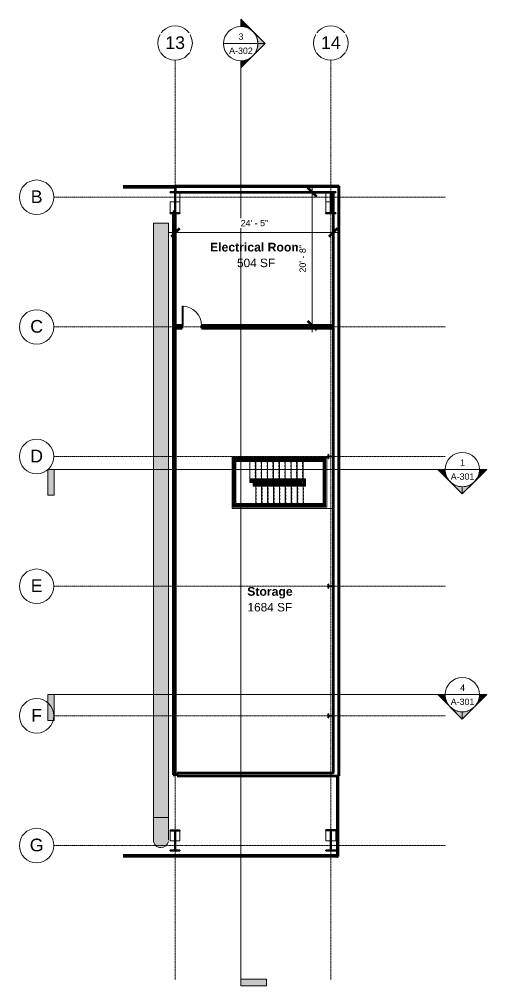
# Model space of a CAD drawing. Header units: inches. Extents: x 21795 to 34527, y -23296 to -20170.
# Drawn here: x 33658 to 34527, y -22611 to -20813 of the extents above; entities that cross this region are included whole.
import ezdxf

# ---------------------------------------------------------------- set-up
doc = ezdxf.new("R2010")
doc.units = ezdxf.units.IN
doc.header["$MEASUREMENT"] = 0
doc.linetypes.add('Grid Line 1_2_', pattern=[0.875, 0.5, -0.125, 0.125, -0.125])
doc.linetypes.add('Overhead 1_16_', pattern=[0.101562, 0.0625, -0.039062])
for name, color, linetype, lineweight in [('A-ANNO-DIMS', 211, 'Continuous', 9), ('A-ANNO-DIMS-128', 211, 'Continuous', 9), ('A-DOOR', 31, 'Continuous', 9), ('A-FLOR', 192, 'Continuous', 9), ('A-FLOR-HRAL', 11, 'Continuous', 9), ('A-GLAZ-CWMG', 51, 'Continuous', 9), ('A-WALL', 113, 'Continuous', 9), ('A-WALL-PATT', 111, 'Continuous', 25), ('G-ANNO-SYMB', 111, 'Continuous', 9), ('I-WALL', 2, 'Continuous', 9), ('L-SITE-WALL', 31, 'Continuous', 9), ('M-AREA-IDEN', 171, 'Continuous', 9), ('M-HVAC-DUCT', 70, 'Continuous', 9), ('S-COLS', 52, 'Continuous', 9), ('S-GRID', 1, 'Continuous', 9), ('S-GRID-IDEN', 1, 'Continuous', 9), ('S-STRS', 31, 'Continuous', 9)]:
    doc.layers.add(name, color=color, linetype=linetype, lineweight=lineweight)
doc.styles.add('Arial_2', font='arial.ttf', dxfattribs={"height": 23.60479})
doc.styles.add('Arial_3', font='arial.ttf', dxfattribs={"height": 11.802395})
doc.styles.add('Arial_4', font='arial.ttf', dxfattribs={"height": 15.736527})
doc.styles.add('Arial_B', font='arialbd.ttf', dxfattribs={"height": 16.236099})
doc.dimstyles.new('Linear_-_3_32__Arial', dxfattribs={"dimscale": 12, "dimtxt": 12, "dimasz": 1.333333, "dimexe": 1, "dimexo": 0.666667, "dimgap": 0.666667, "dimtad": 1, "dimdec": 0, "dimzin": 1, "dimdsep": 46, "dimlunit": 4, "dimtxsty": 'Arial_3', "dimblk1": 'OBLIQUE', "dimblk2": 'OBLIQUE', "dimsah": 1, "dimcen": 0.09, "dimdle": 1, "dimazin": 0, "dimtfac": 1, "dimtdec": 4, "dimtix": 1, "dimtmove": 0, "dimatfit": 3, "dimfxl": 1, "dimtvp": 1, "dimtfill": 1, "dimfrac": 2, "dimtolj": 1, "dimtzin": 0, "dimarcsym": 2})
pattern_1 = [(45, (7966.556, 0), (-12.6713535, 12.6713535), []), (45, (7966.556, 19.2), (-12.6713535, 12.6713535), [])]
pattern_2 = [(0, (7966.556, 0), (0, 16), []), (90, (7966.556, 0), (-16, 1e-15), [])]
pattern_3 = [(0, (7966.556, 0), (40.96, 10.24), [1.69, -29.03, 1.69, -29.03, -163.84]), (0, (7966.556, 0), (40.96, 10.24), [-61.44, 1.69, -59.75, 1.69, -29.03, -71.68]), (0, (7966.556, 0), (40.96, 10.24), [-153.6, 1.69, -18.79, 1.69, -49.51]), (120, (7981.916, 5.12), (-29.3481, 30.3524005), [1.69, -29.03, 1.69, -29.03, -163.84]), (120, (7981.916, 5.12), (-29.3481, 30.3524005), [-61.44, 1.69, -59.75, 1.69, -29.03, -71.68]), (120, (7981.916, 5.12), (-29.3481, 30.3524005), [-153.6, 1.69, -18.79, 1.69, -49.51]), (240, (7987.036, 25.6), (-11.6119, -40.5924005), [1.69, -29.03, 1.69, -29.03, -163.84]), (240, (7987.036, 25.6), (-11.6119, -40.5924005), [-61.44, 1.69, -59.75, 1.69, -29.03, -71.68]), (240, (7987.036, 25.6), (-11.6119, -40.5924005), [-153.6, 1.69, -18.79, 1.69, -49.51])]

# ---------------------------------------------------------------- blocks, each defined once
blk = doc.blocks.new('Rectangular Mullion - Profile_Polycarbonate_right-752683-Mezzanine Floor Plan')
at = {"layer": 'A-GLAZ-CWMG', "lineweight": 20}
for p, q in [((0, 1.141125), (-3.622, 1.141125)), ((-3.622, 1.141125), (-3.622, 0.787125)), ((-3.622, 0.787125), (-3.372, 0.787125)), ((-3.5595, 0.849625), (-3.5595, 1.078625)), ((-3.5595, 1.078625), (-0.0625, 1.078625)), ((-3.372, 0.849625), (-3.5595, 0.849625)), ((-3.372, 0.787125), (-3.372, 0.849625)), ((-0.0625, 1.078625), (-0.0625, -0.922375)), ((0, -0.984875), (0, 1.141125)), ((-2.7715, -0.859875), (-2.834, -0.859875)), ((-2.834, -0.859875), (-2.834, -0.984875)), ((-2.834, -0.984875), (0, -0.984875)), ((-2.7715, -0.922375), (-2.7715, -0.859875)), ((-0.0625, -0.922375), (-2.7715, -0.922375))]:
    blk.add_line(p, q, dxfattribs=at)
blk = doc.blocks.new('Rectangular Mullion - Profile_Polycarbonate_right-836033-Mezzanine Floor Plan')
at = {"layer": 'A-GLAZ-CWMG', "lineweight": 20}
for p, q in [((0, 0.984875), (-2.834, 0.984875)), ((-2.834, 0.984875), (-2.834, 0.859875)), ((-2.834, 0.859875), (-2.7715, 0.859875)), ((-2.7715, 0.859875), (-2.7715, 0.922375)), ((-2.7715, 0.922375), (-0.0625, 0.922375)), ((-0.0625, 0.922375), (-0.0625, -1.078625)), ((0, -1.141125), (0, 0.984875)), ((-3.372, -0.787125), (-3.622, -0.787125)), ((-3.622, -0.787125), (-3.622, -1.141125)), ((-3.622, -1.141125), (0, -1.141125)), ((-3.5595, -1.078625), (-3.5595, -0.849625)), ((-3.5595, -0.849625), (-3.372, -0.849625)), ((-0.0625, -1.078625), (-3.5595, -1.078625)), ((-3.372, -0.849625), (-3.372, -0.787125))]:
    blk.add_line(p, q, dxfattribs=at)
blk = doc.blocks.new('Top Rail Type - Top Rail_Internal_-908111-Mezzanine Floor Plan')
at = {"layer": 'A-FLOR-HRAL'}
for p, q in [((26089, -21630.8), (26089, -21718.3)), ((26119.8, -21630.8), (26089, -21630.8)), ((26090.5, -21632.3), (26090.5, -21716.8)), ((26119.8, -21632.3), (26090.5, -21632.3)), ((26119.8, -21632.3), (26119.8, -21630.8)), ((26229.8, -21630.8), (26119.8, -21630.8)), ((26229.8, -21632.3), (26119.8, -21632.3)), ((26260.5, -21630.8), (26229.8, -21630.8)), ((26259, -21632.3), (26229.8, -21632.3)), ((26259, -21716.8), (26259, -21632.3)), ((26260.5, -21718.3), (26260.5, -21630.8)), ((26089, -21718.3), (26119.8, -21718.3)), ((26090.5, -21716.8), (26119.8, -21716.8)), ((26119.8, -21716.8), (26218.8, -21716.8)), ((26119.8, -21718.3), (26218.8, -21718.3)), ((26218.8, -21716.8), (26259, -21716.8)), ((26218.8, -21718.3), (26260.5, -21718.3))]:
    blk.add_line(p, q, dxfattribs=at)
blk = doc.blocks.new('Top Rail Type - Top Rail_Internal_-908134-Mezzanine Floor Plan')
at = {"layer": 'A-FLOR-HRAL'}
for p, q in [((26119.8, -21672.3), (26119.8, -21670.8)), ((26220.5, -21670.8), (26119.8, -21670.8)), ((26219, -21672.3), (26119.8, -21672.3)), ((26129, -21674.6), (26129, -21678.3)), ((26129, -21678.3), (26219.8, -21678.3)), ((26130.5, -21674.6), (26130.5, -21676.8)), ((26130.5, -21676.8), (26219.8, -21676.8)), ((26219, -21676.8), (26219, -21672.3)), ((26219.8, -21676.8), (26219.8, -21678.3)), ((26219.8, -21677.6), (26220.5, -21677.6)), ((26220.5, -21677.6), (26220.5, -21670.8))]:
    blk.add_line(p, q, dxfattribs=at)
blk = doc.blocks.new('Handrail Type - Handrail_Internal_-908197-Mezzanine Floor Plan')
at = {"layer": 'A-FLOR-HRAL'}
for p, q in [((26092, -21633.8), (26092, -21715.3)), ((26119.8, -21633.8), (26092, -21633.8)), ((26093.5, -21635.3), (26093.5, -21713.8)), ((26119.8, -21635.3), (26093.5, -21635.3)), ((26119.8, -21635.3), (26119.8, -21633.8)), ((26229.8, -21633.8), (26119.8, -21633.8)), ((26229.8, -21635.3), (26119.8, -21635.3)), ((26257.5, -21633.8), (26229.8, -21633.8)), ((26256, -21635.3), (26229.8, -21635.3)), ((26256, -21713.8), (26256, -21635.3)), ((26257.5, -21715.3), (26257.5, -21633.8)), ((26092, -21715.3), (26119.8, -21715.3)), ((26093.5, -21713.8), (26119.8, -21713.8)), ((26119.8, -21713.8), (26218.8, -21713.8)), ((26119.8, -21715.3), (26218.8, -21715.3)), ((26218.8, -21713.8), (26256, -21713.8)), ((26218.8, -21715.3), (26257.5, -21715.3))]:
    blk.add_line(p, q, dxfattribs=at)
blk = doc.blocks.new('Handrail Type - Handrail_Internal_-908220-Mezzanine Floor Plan')
at = {"layer": 'A-FLOR-HRAL'}
for p, q in [((26119.8, -21669.3), (26119.8, -21667.8)), ((26223.5, -21667.8), (26119.8, -21667.8)), ((26222, -21669.3), (26119.8, -21669.3)), ((26126, -21674.6), (26126, -21681.3)), ((26126, -21681.3), (26218.8, -21681.3)), ((26127.5, -21674.6), (26127.5, -21679.8)), ((26127.5, -21679.8), (26218.8, -21679.8)), ((26218.8, -21679.8), (26222, -21679.8)), ((26218.8, -21681.3), (26223.5, -21681.3)), ((26222, -21679.8), (26222, -21669.3)), ((26223.5, -21681.3), (26223.5, -21667.8))]:
    blk.add_line(p, q, dxfattribs=at)
blk = doc.blocks.new('Single-Flush - 36_ x 80_-913687-Mezzanine Floor Plan')
at = {"layer": 'A-DOOR', "lineweight": 20}
for p, q in [((16, -2.4), (16, -38.4)), ((18, -2.4), (16, -2.4)), ((18, -2.4), (18, -38.4)), ((18, -38.4), (16, -38.4))]:
    blk.add_line(p, q, dxfattribs=at)
at = {"layer": 'A-DOOR'}
blk.add_arc((18, -2.4), 36.1, 180, 266.8211, dxfattribs=at)
blk = doc.blocks.new('Round Elbow - 1_5 D-870650-Mezzanine Floor Plan')
at = {"layer": 'M-HVAC-DUCT'}
for points in [[(25954.5, -22354.1), (25954.5, -22298.1), (25940.5, -22298.1), (25940.6, -22340.4), (25940.8, -22342.7), (25941.5, -22345.2), (25942.6, -22347.3), (25944, -22349.2), (25945.5, -22350.8), (25947.8, -22352.3), (25949.8, -22353.2), (25952.1, -22353.8)], [(25954.5, -22354.1), (25957.1, -22353.8), (25959.3, -22353.2), (25961.5, -22352.2), (25963.5, -22350.8), (25965.4, -22348.9), (25966.7, -22347.1), (25967.7, -22344.8), (25968.3, -22342.5), (25968.5, -22339.8), (25968.5, -22298.1), (25954.5, -22298.1), (25954.5, -22353.8)]]:
    blk.add_hatch(color=256, dxfattribs=at).paths.add_polyline_path(points, flags=0)
for p, q in [((25940.5, -22298.1), (25954.5, -22298.1)), ((25954.5, -22298.1), (25968.5, -22298.1))]:
    blk.add_line(p, q, dxfattribs=at)
at = {"layer": 'M-HVAC-DUCT', "flags": 128}
for points in [[(25940.5, -22298.1), (25940.5, -22299.7), (25940.5, -22301.4), (25940.5, -22303.1), (25940.5, -22304.7), (25940.5, -22306.4), (25940.5, -22308), (25940.5, -22309.7), (25940.5, -22311.3), (25940.5, -22312.8), (25940.5, -22314.4), (25940.5, -22315.9), (25940.5, -22317.4), (25940.5, -22318.9), (25940.5, -22320.4), (25940.5, -22321.8), (25940.5, -22323.1), (25940.5, -22324.5), (25940.5, -22325.7), (25940.5, -22327), (25940.5, -22328.2), (25940.5, -22329.3), (25940.5, -22330.4), (25940.5, -22331.5), (25940.5, -22332.5), (25940.5, -22333.4), (25940.5, -22334.3), (25940.5, -22335.1), (25940.5, -22335.9), (25940.5, -22336.6), (25940.5, -22337.2), (25940.5, -22337.8), (25940.5, -22338.3), (25940.5, -22338.7), (25940.5, -22339.1), (25940.5, -22339.4), (25940.5, -22339.7), (25940.5, -22339.9), (25940.5, -22340), (25940.5, -22340.1), (25940.5, -22340.1)], [(25968.5, -22340.1), (25968.5, -22340), (25968.5, -22339.9), (25968.5, -22339.8), (25968.5, -22339.5), (25968.5, -22339.2), (25968.5, -22338.8), (25968.5, -22338.4), (25968.5, -22337.9), (25968.5, -22337.4), (25968.5, -22336.7), (25968.5, -22336.1), (25968.5, -22335.3), (25968.5, -22334.5), (25968.5, -22333.6), (25968.5, -22332.7), (25968.5, -22331.7), (25968.5, -22330.7), (25968.5, -22329.6), (25968.5, -22328.5), (25968.5, -22327.3), (25968.5, -22326.1), (25968.5, -22324.8), (25968.5, -22323.5), (25968.5, -22322.1), (25968.5, -22320.7), (25968.5, -22319.3), (25968.5, -22317.8), (25968.5, -22316.4), (25968.5, -22314.8), (25968.5, -22313.3), (25968.5, -22311.7), (25968.5, -22310.1), (25968.5, -22308.5), (25968.5, -22306.8), (25968.5, -22305.2), (25968.5, -22303.5), (25968.5, -22301.9), (25968.5, -22300.2), (25968.5, -22298.5), (25968.5, -22298.1)]]:
    blk.add_lwpolyline(points, dxfattribs=at)
at = {"layer": 'M-HVAC-DUCT'}
for start, end in [(180, 270), (270, 350)]:
    blk.add_arc((25954.5, -22340.1), 14, start, end, dxfattribs=at)
blk = doc.blocks.new('Grid - Grid Head - Circle-14747-Mezzanine Floor Plan')
at = {"layer": 'S-GRID-IDEN'}
blk.add_circle((0, 0), 0.25, dxfattribs=at)
blk = doc.blocks.new('Section - 3_32_ x 3_8_-18514-Mezzanine Floor Plan')
at = {"layer": 'G-ANNO-SYMB'}
blk.add_hatch(color=256, dxfattribs=at).paths.add_polyline_path([(0, 0.375), (0, 0), (-0.09375, 0), (-0.09375, 0.375)], flags=0)
for p, q in [((0, 0.375), (-0.09375, 0.375)), ((-0.09375, 0.375), (-0.09375, 0)), ((0, 0), (0, 0.375)), ((-0.09375, 0), (0, 0))]:
    blk.add_line(p, q, dxfattribs=at)
blk = doc.blocks.new('Section - Section Head - Filled-1526-Mezzanine Floor Plan')
at = {"layer": 'G-ANNO-SYMB'}
h = blk.add_hatch(color=256, dxfattribs=at)
edge = h.paths.add_edge_path(flags=0)
edge.add_line((-0.427, 0.177), (-0.25, 0.354))
edge.add_line((-0.25, 0.354), (-0.25, 0.25))
edge.add_arc((-0.25, 0), 0.25, 90, 135)
h = blk.add_hatch(color=256, dxfattribs=at)
edge = h.paths.add_edge_path(flags=0)
edge.add_arc((-0.25, 0), 0.25, 45, 90)
edge.add_line((-0.25, 0.25), (-0.25, 0.354))
edge.add_line((-0.25, 0.354), (-0.073, 0.177))
h = blk.add_hatch(color=256, dxfattribs=at)
edge = h.paths.add_edge_path(flags=0)
edge.add_arc((-0.25, 0), 0.25, 137.9216, 180)
edge.add_line((-0.5, 0), (-0.604, 0))
edge.add_line((-0.604, 0), (-0.436, 0.168))
h = blk.add_hatch(color=256, dxfattribs=at)
edge = h.paths.add_edge_path(flags=0)
edge.add_line((-0.064, 0.168), (0.104, 0))
edge.add_line((0.104, 0), (0, 0))
edge.add_arc((-0.25, 0), 0.25, 0, 42.0784)
for p, q in [((-0.25, 0.354), (-0.604, 0)), ((-0.25, 0.354), (-0.427, 0.177)), ((-0.25, 0.354), (0.104, 0)), ((-0.25, 0.25), (-0.25, 0.354)), ((-0.073, 0.177), (-0.25, 0.354)), ((-0.25, 0.354), (-0.25, 0.25)), ((-0.436, 0.168), (-0.604, 0)), ((0.104, 0), (-0.064, 0.168)), ((-0.604, 0), (-0.5, 0)), ((0, 0), (0.104, 0)), ((-0.5, 0), (-0.604, 0)), ((0, 0), (0.104, 0))]:
    blk.add_line(p, q, dxfattribs=at)
for start, end in [(360, 180), (137.9216, 180), (90, 135), (45, 90), (0, 42.0784), (180, 360)]:
    blk.add_arc((-0.25, 0), 0.25, start, end, dxfattribs=at)
blk = doc.blocks.new('DIMBLOCK1-Mezzanine Floor Plan')
at = {"layer": 'A-ANNO-DIMS-128', "lineweight": 50}
for p, q in [((34202, -21134.4), (34194, -21126.4)), ((34202, -21134.4), (34210, -21142.4)), ((34202, -21382.7), (34194, -21374.7)), ((34202, -21382.7), (34210, -21390.7))]:
    blk.add_line(p, q, dxfattribs=at)
at = {"layer": 'A-ANNO-DIMS-128'}
for p, q in [((34202, -21122.4), (34202, -21394.7)), ((34205.3, -21134.4), (34190, -21134.4)), ((34202, -21134.4), (34205.3, -21134.4)), ((34205.3, -21382.7), (34190, -21382.7)), ((34202, -21382.7), (34205.3, -21382.7))]:
    blk.add_line(p, q, dxfattribs=at)
at = {"layer": 'A-ANNO-DIMS-128', "color": 0, "insert": (34178.6, -21284), "char_height": 11.8, "width": 61.145, "attachment_point": 1, "rotation": 90, "line_spacing_factor": 0.938532, "style": 'Arial_3', "bg_fill": 3, "box_fill_scale": 1.25, "bg_fill_color": 0, "bg_fill_transparency": 0}
blk.add_mtext('20\' - 8"', dxfattribs=at)
blk = doc.blocks.new('_Oblique')
at = {"color": 0, "linetype": 'ByBlock', "lineweight": -2}
blk.add_line((-0.5, -0.5), (0.5, 0.5), dxfattribs=at)
blk = doc.blocks.new('DIMBLOCK2-Mezzanine Floor Plan')
at = {"layer": 'A-ANNO-DIMS-128'}
for p, q in [((33936.3, -21209.4), (34253.2, -21209.4)), ((33948.3, -21206.1), (33948.3, -21221.4)), ((33948.3, -21209.4), (33948.3, -21206.1)), ((34241.2, -21206.1), (34241.2, -21221.4)), ((34241.2, -21209.4), (34241.2, -21206.1))]:
    blk.add_line(p, q, dxfattribs=at)
at = {"layer": 'A-ANNO-DIMS-128', "lineweight": 50}
for p, q in [((33948.3, -21209.4), (33940.3, -21217.4)), ((33948.3, -21209.4), (33956.3, -21201.4)), ((34241.2, -21209.4), (34233.2, -21217.4)), ((34241.2, -21209.4), (34249.2, -21201.4))]:
    blk.add_line(p, q, dxfattribs=at)
at = {"layer": 'A-ANNO-DIMS-128', "color": 0, "insert": (34069.3, -21186.1), "char_height": 11.8, "width": 61.145, "attachment_point": 1, "line_spacing_factor": 0.938532, "style": 'Arial_3', "bg_fill": 3, "box_fill_scale": 1.25, "bg_fill_color": 0, "bg_fill_transparency": 0}
blk.add_mtext('24\' - 5"', dxfattribs=at)

msp = doc.modelspace()

# ---------------------------------------------------------------- hatches: boundary and pattern name
at = {"layer": 'A-WALL-PATT', "lineweight": 9}
h = msp.add_hatch(dxfattribs=at)
h.set_pattern_fill('FP_6', color=256, style=0, pattern_type=2)
h.set_pattern_definition(pattern_2)
h.paths.add_polyline_path([(34249.8, -21125.8), (34249.8, -21124.8), (33947.6, -21124.8), (33947.6, -21125.8), (34241.8, -21125.8)], flags=0)
h = msp.add_hatch(dxfattribs=at)
h.set_pattern_fill('FP_6', color=256, style=0, pattern_type=2)
h.set_pattern_definition(pattern_2)
h.paths.add_polyline_path([(34250.8, -22220.4), (34250.8, -21124.8), (34249.8, -21124.8), (34249.8, -22220.4)], flags=0)
h = msp.add_hatch(dxfattribs=at)
h.set_pattern_fill('FP_7', color=256, style=0, pattern_type=2)
h.set_pattern_definition(pattern_3)
h.paths.add_polyline_path([(33943.6, -22218.4), (33944.2, -22218.4), (33944.2, -21171.9), (33943.6, -21171.9), (33943.6, -22107.7)], flags=0)
h = msp.add_hatch(dxfattribs=at)
h.set_pattern_fill('FP_7', color=256, style=0, pattern_type=2)
h.set_pattern_definition(pattern_3)
h.paths.add_polyline_path([(33947.7, -22218.4), (33948.3, -22218.4), (33948.3, -21386.8), (33947.7, -21386.8), (33947.7, -22107.7)], flags=0)
h.paths.add_polyline_path([(33947.7, -21383.3), (33948.3, -21383.3), (33948.3, -21171.9), (33947.7, -21171.9), (33947.7, -21381.2)], flags=0)
h = msp.add_hatch(dxfattribs=at)
h.set_pattern_fill('FP_7', color=256, style=0, pattern_type=2)
h.set_pattern_definition(pattern_3)
h.paths.add_polyline_path([(33996.6, -21383.3), (34241.8, -21383.3), (34241.8, -21382.7), (33996.6, -21382.7)], flags=0)
h.paths.add_polyline_path([(33948.3, -21383.3), (33960.6, -21383.3), (33960.6, -21382.7), (33948.3, -21382.7)], flags=0)
h = msp.add_hatch(dxfattribs=at)
h.set_pattern_fill('FP_7', color=256, style=0, pattern_type=2)
h.set_pattern_definition(pattern_3)
h.paths.add_polyline_path([(33960.6, -21387.4), (33960.6, -21386.8), (33948.3, -21386.8), (33948.3, -21387.4)], flags=0)
h.paths.add_polyline_path([(33996.6, -21387.4), (34241.8, -21387.4), (34241.8, -21386.8), (33996.6, -21386.8)], flags=0)
h = msp.add_hatch(dxfattribs=at)
h.set_pattern_fill('FP_7', color=256, style=0, pattern_type=2)
h.set_pattern_definition(pattern_3)
h.paths.add_polyline_path([(33968.4, -22216.3), (34241.8, -22216.3), (34241.8, -22215.7), (33951.1, -22215.7), (33951.1, -22216.3)], flags=0)
h = msp.add_hatch(dxfattribs=at)
h.set_pattern_fill('FP_7', color=256, style=0, pattern_type=2)
h.set_pattern_definition(pattern_3)
h.paths.add_polyline_path([(33951.1, -22220.4), (34241.8, -22220.4), (34241.8, -22219.8), (33951.1, -22219.8)], flags=0)
at = {"layer": 'M-HVAC-DUCT', "lineweight": 5}
for points in [[(33916.3, -22298.1), (33921.1, -22298.1), (33921.1, -21191.9), (33907.1, -21191.9), (33907.1, -22298.1), (33914.1, -22298.1)], [(33934.4, -22298.1), (33935.1, -22298.1), (33935.1, -21191.9), (33921.1, -21191.9), (33921.1, -22298.1), (33934.3, -22298.1)]]:
    msp.add_hatch(color=256, dxfattribs=at).paths.add_polyline_path(points, flags=0)
at = {"layer": 'S-COLS'}
h = msp.add_hatch(dxfattribs=at)
h.set_pattern_fill('FP_5', color=256, style=0, pattern_type=2)
h.set_pattern_definition(pattern_1)
h.paths.add_polyline_path([(33956.4, -21135.1), (33956.4, -21133.8), (33938.4, -21133.8), (33938.4, -21135.1)], flags=0)
h = msp.add_hatch(dxfattribs=at)
h.set_pattern_fill('FP_5', color=256, style=0, pattern_type=2)
h.set_pattern_definition(pattern_1)
h.paths.add_polyline_path([(33948.1, -21172.6), (33948.1, -21135.1), (33946.8, -21135.1), (33946.8, -21172.6)], flags=0)
h = msp.add_hatch(dxfattribs=at)
h.set_pattern_fill('FP_5', color=256, style=0, pattern_type=2)
h.set_pattern_definition(pattern_1)
h.paths.add_polyline_path([(34245.9, -21135.1), (34245.9, -21133.8), (34227.9, -21133.8), (34227.9, -21135.1)], flags=0)
h = msp.add_hatch(dxfattribs=at)
h.set_pattern_fill('FP_5', color=256, style=0, pattern_type=2)
h.set_pattern_definition(pattern_1)
h.paths.add_polyline_path([(34237.6, -21172.6), (34237.6, -21135.1), (34236.3, -21135.1), (34236.3, -21172.6)], flags=0)
h = msp.add_hatch(dxfattribs=at)
h.set_pattern_fill('FP_5', color=256, style=0, pattern_type=2)
h.set_pattern_definition(pattern_1)
h.paths.add_polyline_path([(33956.4, -21173.9), (33956.4, -21172.6), (33938.4, -21172.6), (33938.4, -21173.9)], flags=0)
h = msp.add_hatch(dxfattribs=at)
h.set_pattern_fill('FP_5', color=256, style=0, pattern_type=2)
h.set_pattern_definition(pattern_1)
h.paths.add_polyline_path([(34245.9, -21173.9), (34245.9, -21172.6), (34227.9, -21172.6), (34227.9, -21173.9)], flags=0)
h = msp.add_hatch(dxfattribs=at)
h.set_pattern_fill('FP_5', color=256, style=0, pattern_type=2)
h.set_pattern_definition(pattern_1)
h.paths.add_polyline_path([(34232.5, -21389), (34232.5, -21385.9), (34232.7, -21385.4), (34233.2, -21385.2), (34240.7, -21385.2), (34241.2, -21385.4), (34241.4, -21385.9), (34241.4, -21389), (34241.8, -21389), (34241.8, -21381.1), (34241.4, -21381.1), (34241.4, -21384.2), (34241.2, -21384.7), (34240.7, -21384.9), (34233.2, -21384.9), (34232.7, -21384.7), (34232.5, -21384.2), (34232.5, -21381.1), (34232.1, -21381.1), (34232.1, -21389)], flags=0)
h = msp.add_hatch(dxfattribs=at)
h.set_pattern_fill('FP_5', color=256, style=0, pattern_type=2)
h.set_pattern_definition(pattern_1)
h.paths.add_polyline_path([(34241.4, -21630.3), (34241.8, -21630.3), (34241.8, -21622.3), (34241.4, -21622.3), (34241.4, -21625.5), (34241.2, -21626), (34240.7, -21626.2), (34233.2, -21626.2), (34232.7, -21626), (34232.5, -21625.5), (34232.5, -21622.3), (34232.1, -21622.3), (34232.1, -21630.3), (34232.5, -21630.3), (34232.5, -21627.1), (34232.7, -21626.6), (34233.2, -21626.4), (34240.7, -21626.4), (34241.2, -21626.6), (34241.4, -21627.1)], flags=0)
h = msp.add_hatch(dxfattribs=at)
h.set_pattern_fill('FP_5', color=256, style=0, pattern_type=2)
h.set_pattern_definition(pattern_1)
h.paths.add_polyline_path([(34241.4, -21871.5), (34241.8, -21871.5), (34241.8, -21863.6), (34241.4, -21863.6), (34241.4, -21866.7), (34241.2, -21867.2), (34240.7, -21867.4), (34233.2, -21867.4), (34232.7, -21867.2), (34232.5, -21866.7), (34232.5, -21863.6), (34232.1, -21863.6), (34232.1, -21871.5), (34232.5, -21871.5), (34232.5, -21868.4), (34232.7, -21867.9), (34233.2, -21867.7), (34240.7, -21867.7), (34241.2, -21867.9), (34241.4, -21868.4)], flags=0)
h = msp.add_hatch(dxfattribs=at)
h.set_pattern_fill('FP_5', color=256, style=0, pattern_type=2)
h.set_pattern_definition(pattern_1)
h.paths.add_polyline_path([(34232.5, -22112.8), (34232.5, -22109.6), (34232.7, -22109.1), (34233.2, -22108.9), (34240.7, -22108.9), (34241.2, -22109.1), (34241.4, -22109.6), (34241.4, -22112.8), (34241.8, -22112.8), (34241.8, -22104.8), (34241.4, -22104.8), (34241.4, -22108), (34241.2, -22108.5), (34240.7, -22108.7), (34233.2, -22108.7), (34232.7, -22108.5), (34232.5, -22108), (34232.5, -22104.8), (34232.1, -22104.8), (34232.1, -22112.8)], flags=0)
h = msp.add_hatch(dxfattribs=at)
h.set_pattern_fill('FP_5', color=256, style=0, pattern_type=2)
h.set_pattern_definition(pattern_1)
h.paths.add_polyline_path([(33956.4, -22322.6), (33956.4, -22321.3), (33938.4, -22321.3), (33938.4, -22322.6), (33939, -22322.6)], flags=0)
h = msp.add_hatch(dxfattribs=at)
h.set_pattern_fill('FP_5', color=256, style=0, pattern_type=2)
h.set_pattern_definition(pattern_1)
h.paths.add_polyline_path([(33948.1, -22358.8), (33948.1, -22322.6), (33946.8, -22322.6), (33946.8, -22358.8)], flags=0)
h = msp.add_hatch(dxfattribs=at)
h.set_pattern_fill('FP_5', color=256, style=0, pattern_type=2)
h.set_pattern_definition(pattern_1)
h.paths.add_polyline_path([(34245.9, -22322), (34245.9, -22320.8), (34227.9, -22320.8), (34227.9, -22322)], flags=0)
h = msp.add_hatch(dxfattribs=at)
h.set_pattern_fill('FP_5', color=256, style=0, pattern_type=2)
h.set_pattern_definition(pattern_1)
h.paths.add_polyline_path([(34237.6, -22358.8), (34237.6, -22322), (34236.3, -22322), (34236.3, -22358.8)], flags=0)
h = msp.add_hatch(dxfattribs=at)
h.set_pattern_fill('FP_5', color=256, style=0, pattern_type=2)
h.set_pattern_definition(pattern_1)
h.paths.add_polyline_path([(33956.4, -22360.1), (33956.4, -22358.8), (33938.4, -22358.8), (33938.4, -22360.1), (33939, -22360.1)], flags=0)
h = msp.add_hatch(dxfattribs=at)
h.set_pattern_fill('FP_5', color=256, style=0, pattern_type=2)
h.set_pattern_definition(pattern_1)
h.paths.add_polyline_path([(34245.9, -22360.1), (34245.9, -22358.8), (34227.9, -22358.8), (34227.9, -22360.1)], flags=0)

# ---------------------------------------------------------------- linework, layer by layer
at = {"layer": 'A-FLOR', "lineweight": 13}
for p, q in [((33956.4, -21135.1), (33956.4, -21171.7)), ((34227.9, -21171.7), (34227.9, -21135.1)), ((33956.4, -21174.9), (33948.3, -21174.9)), ((33956.4, -21173.9), (33956.4, -21174.9)), ((34227.9, -21174.6), (34227.9, -21173.9)), ((34241.2, -21174.6), (34227.9, -21174.6)), ((34053.3, -21722.9), (34053.3, -21626.6)), ((34053.3, -21626.6), (34232.1, -21626.6)), ((34232.9, -21626.6), (34241, -21626.6)), ((34241.2, -21722.9), (34053.3, -21722.9)), ((33945.2, -22218.4), (33945.2, -22219.7)), ((33945.2, -22219.7), (33951.1, -22219.7))]:
    msp.add_line(p, q, dxfattribs=at)
at = {"layer": 'A-WALL', "lineweight": 50}
for p, q in [((33947.3, -21123.6), (33850.7, -21123.6)), ((33850.7, -21125.2), (33947.3, -21125.2)), ((33947.3, -21125.2), (33947.3, -21123.6)), ((34248.8, -22220.5), (34248.8, -22370.4)), ((34250.4, -22220.5), (34248.8, -22220.5)), ((34250.4, -22370.4), (34250.4, -22220.5)), ((34248.4, -22368.7), (33850.7, -22368.7)), ((33850.7, -22370.2), (34248.4, -22370.2)), ((34248.4, -22370.2), (34248.4, -22368.7)), ((34248.8, -22370.4), (34250.4, -22370.4))]:
    msp.add_line(p, q, dxfattribs=at)
at = {"layer": 'A-WALL', "lineweight": 13}
for p, q in [((33947.6, -21124.8), (34250.8, -21124.8)), ((33947.6, -21125.8), (34249.8, -21125.8)), ((34249.8, -22220.4), (34249.8, -21125.8)), ((34250.8, -22220.4), (34250.8, -21124.8)), ((33947.6, -21133.8), (34241.8, -21133.8)), ((34241.8, -21133.8), (34241.8, -21383.3)), ((33944.2, -21171.9), (33944.2, -22218.4)), ((33947.7, -21171.9), (33947.7, -21383.3)), ((33960.6, -21383.3), (33947.7, -21383.3)), ((33947.7, -21386.8), (33947.7, -22218.4)), ((33960.6, -21386.8), (33947.7, -21386.8)), ((34241.8, -21383.3), (33996.6, -21383.3)), ((34241.8, -21386.8), (33996.6, -21386.8)), ((34241.8, -21382.7), (34241.2, -21382.7)), ((34241.8, -21387.4), (34241.2, -21387.4)), ((34241.8, -22215.7), (34241.8, -21386.8)), ((34241.8, -22216.3), (33951.1, -22216.3)), ((34241.8, -22219.8), (33951.1, -22219.8)), ((34241.8, -22215.7), (34241.2, -22215.7)), ((34241.8, -22216.3), (34241.8, -22215.7)), ((34241.8, -22220.4), (34241.8, -22219.8))]:
    msp.add_line(p, q, dxfattribs=at)
at = {"layer": 'G-ANNO-SYMB'}
for p, q in [((34037.4, -20858.1), (34101.4, -20858.1)), ((34069.4, -20890.1), (34069.4, -22598.9)), ((34449.4, -21650.5), (33722.8, -21650.5)), ((34449.4, -21650.5), (34513.4, -21650.5)), ((34449.4, -22069.4), (33722.8, -22069.4)), ((34449.4, -22069.4), (34513.4, -22069.4))]:
    msp.add_line(p, q, dxfattribs=at)
at = {"layer": 'I-WALL', "lineweight": 13}
for p, q in [((33943.6, -21169), (33946.8, -21169)), ((33943.6, -21171.9), (33943.6, -21169)), ((33948.1, -21169), (33948.3, -21169)), ((33948.3, -21169), (33948.3, -21171.9))]:
    msp.add_line(p, q, dxfattribs=at)
at = {"layer": 'I-WALL', "lineweight": 50}
for p, q in [((33948.3, -21171.9), (33943.6, -21171.9)), ((33943.6, -21171.9), (33943.6, -22218.4)), ((33948.3, -21382.7), (33948.3, -21171.9)), ((33960.6, -21382.7), (33948.3, -21382.7)), ((33948.3, -22218.4), (33948.3, -21387.4)), ((33948.3, -21387.4), (33960.6, -21387.4)), ((33960.6, -21387.4), (33960.6, -21382.7)), ((34241.2, -21382.7), (33996.6, -21382.7)), ((33996.6, -21382.7), (33996.6, -21387.4)), ((33996.6, -21387.4), (34241.2, -21387.4)), ((33943.6, -22218.4), (33948.3, -22218.4)), ((34241.2, -22215.7), (33951.1, -22215.7)), ((33951.1, -22215.7), (33951.1, -22220.4)), ((33951.1, -22220.4), (34241.2, -22220.4))]:
    msp.add_line(p, q, dxfattribs=at)
at = {"layer": 'L-SITE-WALL', "lineweight": 50}
for p, q in [((34252.3, -21123.3), (33947.6, -21123.3)), ((33947.6, -21123.3), (33947.6, -21134.4)), ((34252.3, -22220.4), (34252.3, -21123.3)), ((33947.6, -21134.4), (34241.2, -21134.4)), ((34241.2, -21134.4), (34241.2, -21382.7)), ((34241.2, -21387.4), (34241.2, -22215.7)), ((34241.2, -22220.4), (34252.3, -22220.4))]:
    msp.add_line(p, q, dxfattribs=at)
at = {"layer": 'M-HVAC-DUCT'}
for p, q in [((33907.1, -21191.9), (33907.1, -22298.1)), ((33907.1, -21191.9), (33935.1, -21191.9)), ((33935.1, -22298.1), (33935.1, -21191.9)), ((33935.1, -22298.1), (33907.1, -22298.1))]:
    msp.add_line(p, q, dxfattribs=at)
at = {"layer": 'S-COLS', "lineweight": 30}
for p, q in [((33938.4, -21133.8), (33938.4, -21135.1)), ((33956.4, -21133.8), (33938.4, -21133.8)), ((33938.4, -21135.1), (33956.4, -21135.1)), ((33946.8, -21135.1), (33946.8, -21172.6)), ((33948.1, -21135.1), (33946.8, -21135.1)), ((33948.1, -21172.6), (33948.1, -21135.1)), ((33956.4, -21135.1), (33956.4, -21133.8)), ((34227.9, -21133.8), (34227.9, -21135.1)), ((34245.9, -21133.8), (34227.9, -21133.8)), ((34227.9, -21135.1), (34245.9, -21135.1)), ((34236.3, -21135.1), (34236.3, -21172.6)), ((34237.6, -21135.1), (34236.3, -21135.1)), ((34237.6, -21172.6), (34237.6, -21135.1)), ((34245.9, -21135.1), (34245.9, -21133.8)), ((33938.4, -21172.6), (33938.4, -21173.9)), ((33956.4, -21172.6), (33938.4, -21172.6)), ((33938.4, -21173.9), (33956.4, -21173.9)), ((33946.8, -21172.6), (33948.1, -21172.6)), ((33956.4, -21173.9), (33956.4, -21172.6)), ((34227.9, -21172.6), (34227.9, -21173.9)), ((34245.9, -21172.6), (34227.9, -21172.6)), ((34227.9, -21173.9), (34245.9, -21173.9)), ((34236.3, -21172.6), (34237.6, -21172.6)), ((34245.9, -21173.9), (34245.9, -21172.6)), ((34232.5, -21381.1), (34232.1, -21381.1)), ((34232.1, -21381.1), (34232.1, -21389)), ((34232.1, -21389), (34232.5, -21389)), ((34232.5, -21384.2), (34232.5, -21381.1)), ((34232.5, -21389), (34232.5, -21385.9)), ((34240.7, -21384.9), (34233.2, -21384.9)), ((34233.2, -21385.2), (34240.7, -21385.2)), ((34241.8, -21381.1), (34241.4, -21381.1)), ((34241.4, -21381.1), (34241.4, -21384.2)), ((34241.4, -21385.9), (34241.4, -21389)), ((34241.4, -21389), (34241.8, -21389)), ((34241.8, -21389), (34241.8, -21381.1)), ((34232.5, -21622.3), (34232.1, -21622.3)), ((34232.1, -21622.3), (34232.1, -21630.3)), ((34232.1, -21630.3), (34232.5, -21630.3)), ((34232.5, -21625.5), (34232.5, -21622.3)), ((34232.5, -21630.3), (34232.5, -21627.1)), ((34240.7, -21626.2), (34233.2, -21626.2)), ((34233.2, -21626.4), (34240.7, -21626.4)), ((34241.8, -21622.3), (34241.4, -21622.3)), ((34241.4, -21622.3), (34241.4, -21625.5)), ((34241.4, -21627.1), (34241.4, -21630.3)), ((34241.4, -21630.3), (34241.8, -21630.3)), ((34241.8, -21630.3), (34241.8, -21622.3)), ((34232.5, -21863.6), (34232.1, -21863.6)), ((34232.1, -21863.6), (34232.1, -21871.5)), ((34232.5, -21866.7), (34232.5, -21863.6)), ((34241.8, -21863.6), (34241.4, -21863.6)), ((34241.4, -21863.6), (34241.4, -21866.7)), ((34241.8, -21871.5), (34241.8, -21863.6)), ((34232.1, -21871.5), (34232.5, -21871.5)), ((34232.5, -21871.5), (34232.5, -21868.4)), ((34240.7, -21867.4), (34233.2, -21867.4)), ((34233.2, -21867.7), (34240.7, -21867.7)), ((34241.4, -21868.4), (34241.4, -21871.5)), ((34241.4, -21871.5), (34241.8, -21871.5)), ((34232.5, -22104.8), (34232.1, -22104.8)), ((34232.1, -22104.8), (34232.1, -22112.8)), ((34232.1, -22112.8), (34232.5, -22112.8)), ((34232.5, -22108), (34232.5, -22104.8)), ((34232.5, -22112.8), (34232.5, -22109.6)), ((34240.7, -22108.7), (34233.2, -22108.7)), ((34233.2, -22108.9), (34240.7, -22108.9)), ((34241.8, -22104.8), (34241.4, -22104.8)), ((34241.4, -22104.8), (34241.4, -22108)), ((34241.4, -22109.6), (34241.4, -22112.8)), ((34241.4, -22112.8), (34241.8, -22112.8)), ((34241.8, -22112.8), (34241.8, -22104.8)), ((33956.4, -22321.3), (33938.4, -22321.3)), ((33938.4, -22321.3), (33938.4, -22322.6)), ((33938.4, -22322.6), (33956.4, -22322.6)), ((33948.1, -22322.6), (33946.8, -22322.6)), ((33946.8, -22322.6), (33946.8, -22358.8)), ((33948.1, -22358.8), (33948.1, -22322.6)), ((33956.4, -22322.6), (33956.4, -22321.3)), ((34245.9, -22320.8), (34227.9, -22320.8)), ((34227.9, -22320.8), (34227.9, -22322)), ((34227.9, -22322), (34245.9, -22322)), ((34237.6, -22322), (34236.3, -22322)), ((34236.3, -22322), (34236.3, -22358.8)), ((34237.6, -22358.8), (34237.6, -22322)), ((34245.9, -22322), (34245.9, -22320.8)), ((33938.4, -22358.8), (33938.4, -22360.1)), ((33956.4, -22358.8), (33938.4, -22358.8)), ((33938.4, -22360.1), (33956.4, -22360.1)), ((33946.8, -22358.8), (33948.1, -22358.8)), ((33956.4, -22360.1), (33956.4, -22358.8)), ((34227.9, -22358.8), (34227.9, -22360.1)), ((34245.9, -22358.8), (34227.9, -22358.8)), ((34227.9, -22360.1), (34245.9, -22360.1)), ((34236.3, -22358.8), (34237.6, -22358.8)), ((34245.9, -22360.1), (34245.9, -22358.8))]:
    msp.add_line(p, q, dxfattribs=at)
at = {"layer": 'S-COLS'}
for p, q in [((33938.4, -21172.6), (33938.4, -21152.5)), ((33938.4, -21152.5), (33946.8, -21152.5)), ((33948.1, -21152.5), (33956.4, -21152.5)), ((34227.9, -21152.5), (34236.3, -21152.5)), ((34237.6, -21152.5), (34241.2, -21152.5)), ((33956.4, -21172.6), (33956.4, -21171.7)), ((34227.9, -21172.6), (34227.9, -21171.7)), ((33938.4, -22322.6), (33938.4, -22341.3)), ((33956.4, -22322.6), (33956.4, -22341.3)), ((34227.9, -22322), (34227.9, -22341.3)), ((34245.9, -22322), (34245.9, -22341.3)), ((33946.8, -22341.3), (33938.4, -22341.3)), ((33956.4, -22341.3), (33948.1, -22341.3)), ((34236.3, -22341.3), (34227.9, -22341.3)), ((34245.9, -22341.3), (34237.6, -22341.3))]:
    msp.add_line(p, q, dxfattribs=at)
at = {"layer": 'S-COLS', "lineweight": 30}
for centre, start, end in [((34233.2, -21384.2), 180, 270), ((34233.2, -21385.9), 90, 180), ((34240.7, -21384.2), 270, 0), ((34240.7, -21385.9), 0, 90), ((34233.2, -21625.5), 180, 270), ((34233.2, -21627.1), 90, 180), ((34240.7, -21625.5), 270, 0), ((34240.7, -21627.1), 0, 90), ((34233.2, -21866.7), 180, 270), ((34233.2, -21868.4), 90, 180), ((34240.7, -21866.7), 270, 0), ((34240.7, -21868.4), 0, 90), ((34233.2, -22108), 180, 270), ((34233.2, -22109.6), 90, 180), ((34240.7, -22108), 270, 0), ((34240.7, -22109.6), 0, 90)]:
    msp.add_arc(centre, 0.691, start, end, dxfattribs=at)
at = {"layer": 'S-GRID', "linetype": 'Grid Line 1_2_'}
for p, q in [((33947.4, -22599.9), (33947.4, -20889.1)), ((34236.9, -22599.9), (34236.9, -20889.1)), ((34450.4, -21143.8), (33721.8, -21143.8)), ((34450.4, -21385.1), (33721.8, -21385.1)), ((34450.4, -21626.3), (33721.8, -21626.3)), ((34450.4, -21867.6), (33721.8, -21867.6)), ((34450.4, -22108.8), (33721.8, -22108.8)), ((34450.4, -22350.1), (33721.8, -22350.1))]:
    msp.add_line(p, q, dxfattribs=at)
at = {"layer": 'S-STRS'}
for p, q in [((34086.3, -21628.6), (34053.3, -21628.6)), ((34086.3, -21628.6), (34086.3, -21630.6)), ((34194, -21628.6), (34086.3, -21628.6)), ((34229.3, -21628.6), (34194, -21628.6)), ((34229.3, -21720.6), (34229.3, -21628.6)), ((34055.3, -21630.6), (34055.3, -21718.6)), ((34086.3, -21630.6), (34055.3, -21630.6)), ((34097.3, -21630.6), (34086.3, -21630.6)), ((34086.3, -21630.8), (34086.3, -21630.6)), ((34086.3, -21633.8), (34086.3, -21632.3)), ((34086.3, -21667.8), (34086.3, -21635.3)), ((34108.3, -21630.6), (34097.3, -21630.6)), ((34097.3, -21630.8), (34097.3, -21630.6)), ((34097.3, -21633.8), (34097.3, -21632.3)), ((34097.3, -21667.8), (34097.3, -21635.3)), ((34119.3, -21630.6), (34108.3, -21630.6)), ((34108.3, -21630.8), (34108.3, -21630.6)), ((34108.3, -21633.8), (34108.3, -21632.3)), ((34108.3, -21667.8), (34108.3, -21635.3)), ((34130.3, -21630.6), (34119.3, -21630.6)), ((34119.3, -21630.8), (34119.3, -21630.6)), ((34119.3, -21633.8), (34119.3, -21632.3)), ((34119.3, -21667.8), (34119.3, -21635.3)), ((34141.3, -21630.6), (34130.3, -21630.6)), ((34130.3, -21630.8), (34130.3, -21630.6)), ((34130.3, -21633.8), (34130.3, -21632.3)), ((34130.3, -21667.8), (34130.3, -21635.3)), ((34152.3, -21630.6), (34141.3, -21630.6)), ((34141.3, -21630.8), (34141.3, -21630.6)), ((34141.3, -21633.8), (34141.3, -21632.3)), ((34141.3, -21667.8), (34141.3, -21635.3)), ((34163.3, -21630.6), (34152.3, -21630.6)), ((34152.3, -21630.8), (34152.3, -21630.6)), ((34152.3, -21633.8), (34152.3, -21632.3)), ((34152.3, -21667.8), (34152.3, -21635.3)), ((34174.3, -21630.6), (34163.3, -21630.6)), ((34163.3, -21630.8), (34163.3, -21630.6)), ((34163.3, -21633.8), (34163.3, -21632.3)), ((34163.3, -21667.8), (34163.3, -21635.3)), ((34185.3, -21630.6), (34174.3, -21630.6)), ((34174.3, -21630.8), (34174.3, -21630.6)), ((34174.3, -21633.8), (34174.3, -21632.3)), ((34174.3, -21667.8), (34174.3, -21635.3)), ((34194, -21630.6), (34185.3, -21630.6)), ((34185.3, -21630.8), (34185.3, -21630.6)), ((34185.3, -21633.8), (34185.3, -21632.3)), ((34185.3, -21667.8), (34185.3, -21635.3)), ((34227.3, -21630.6), (34194, -21630.6)), ((34227.3, -21718.6), (34227.3, -21630.6)), ((34086.3, -21670.8), (34086.3, -21669.3)), ((34086.3, -21672.6), (34086.3, -21672.3)), ((34086.3, -21672.6), (34086.3, -21674.6)), ((34097.3, -21672.6), (34086.3, -21672.6)), ((34183.3, -21674.6), (34086.3, -21674.6)), ((34097.3, -21670.8), (34097.3, -21669.3)), ((34097.3, -21672.6), (34097.3, -21672.3)), ((34108.3, -21672.6), (34097.3, -21672.6)), ((34097.3, -21674.6), (34097.3, -21676.6)), ((34097.3, -21676.6), (34108.3, -21676.6)), ((34097.3, -21676.6), (34097.3, -21676.8)), ((34097.3, -21678.3), (34097.3, -21679.8)), ((34097.3, -21681.3), (34097.3, -21713.8)), ((34108.3, -21670.8), (34108.3, -21669.3)), ((34108.3, -21672.6), (34108.3, -21672.3)), ((34119.3, -21672.6), (34108.3, -21672.6)), ((34108.3, -21676.6), (34119.3, -21676.6)), ((34108.3, -21676.6), (34108.3, -21676.8)), ((34108.3, -21678.3), (34108.3, -21679.8)), ((34108.3, -21681.3), (34108.3, -21713.8)), ((34119.3, -21670.8), (34119.3, -21669.3)), ((34119.3, -21672.6), (34119.3, -21672.3)), ((34130.3, -21672.6), (34119.3, -21672.6)), ((34119.3, -21676.6), (34130.3, -21676.6)), ((34119.3, -21676.6), (34119.3, -21676.8)), ((34119.3, -21678.3), (34119.3, -21679.8)), ((34119.3, -21681.3), (34119.3, -21713.8)), ((34130.3, -21670.8), (34130.3, -21669.3)), ((34130.3, -21672.6), (34130.3, -21672.3)), ((34141.3, -21672.6), (34130.3, -21672.6)), ((34130.3, -21676.6), (34141.3, -21676.6)), ((34130.3, -21676.6), (34130.3, -21676.8)), ((34130.3, -21678.3), (34130.3, -21679.8)), ((34130.3, -21681.3), (34130.3, -21713.8)), ((34141.3, -21670.8), (34141.3, -21669.3)), ((34141.3, -21672.6), (34141.3, -21672.3)), ((34152.3, -21672.6), (34141.3, -21672.6)), ((34141.3, -21676.6), (34152.3, -21676.6)), ((34141.3, -21676.6), (34141.3, -21676.8)), ((34141.3, -21678.3), (34141.3, -21679.8)), ((34141.3, -21681.3), (34141.3, -21713.8)), ((34152.3, -21670.8), (34152.3, -21669.3)), ((34152.3, -21672.6), (34152.3, -21672.3)), ((34163.3, -21672.6), (34152.3, -21672.6)), ((34152.3, -21676.6), (34163.3, -21676.6)), ((34152.3, -21676.6), (34152.3, -21676.8)), ((34152.3, -21678.3), (34152.3, -21679.8)), ((34152.3, -21681.3), (34152.3, -21713.8)), ((34163.3, -21670.8), (34163.3, -21669.3)), ((34163.3, -21672.6), (34163.3, -21672.3)), ((34174.3, -21672.6), (34163.3, -21672.6)), ((34163.3, -21676.6), (34174.3, -21676.6)), ((34163.3, -21676.6), (34163.3, -21676.8)), ((34163.3, -21678.3), (34163.3, -21679.8)), ((34163.3, -21681.3), (34163.3, -21713.8)), ((34174.3, -21670.8), (34174.3, -21669.3)), ((34174.3, -21672.6), (34174.3, -21672.3)), ((34185.3, -21672.6), (34174.3, -21672.6)), ((34174.3, -21676.6), (34183.3, -21676.6)), ((34174.3, -21676.6), (34174.3, -21676.8)), ((34174.3, -21678.3), (34174.3, -21679.8)), ((34174.3, -21681.3), (34174.3, -21713.8)), ((34183.3, -21676.6), (34185.3, -21676.6)), ((34185.3, -21670.8), (34185.3, -21669.3)), ((34185.3, -21672.6), (34185.3, -21672.3)), ((34185.3, -21674.6), (34185.3, -21672.6)), ((34185.3, -21674.6), (34185.3, -21676.6)), ((34185.3, -21676.6), (34185.3, -21676.8)), ((34185.3, -21678.3), (34185.3, -21679.8)), ((34185.3, -21681.3), (34185.3, -21713.8)), ((34055.3, -21718.6), (34088.6, -21718.6)), ((34088.6, -21718.6), (34097.3, -21718.6)), ((34097.3, -21715.3), (34097.3, -21716.8)), ((34097.3, -21718.3), (34097.3, -21718.6)), ((34097.3, -21718.6), (34108.3, -21718.6)), ((34108.3, -21715.3), (34108.3, -21716.8)), ((34108.3, -21718.3), (34108.3, -21718.6)), ((34108.3, -21718.6), (34119.3, -21718.6)), ((34119.3, -21715.3), (34119.3, -21716.8)), ((34119.3, -21718.3), (34119.3, -21718.6)), ((34119.3, -21718.6), (34130.3, -21718.6)), ((34130.3, -21715.3), (34130.3, -21716.8)), ((34130.3, -21718.3), (34130.3, -21718.6)), ((34130.3, -21718.6), (34141.3, -21718.6)), ((34141.3, -21715.3), (34141.3, -21716.8)), ((34141.3, -21718.3), (34141.3, -21718.6)), ((34141.3, -21718.6), (34152.3, -21718.6)), ((34152.3, -21715.3), (34152.3, -21716.8)), ((34152.3, -21718.3), (34152.3, -21718.6)), ((34152.3, -21718.6), (34163.3, -21718.6)), ((34163.3, -21715.3), (34163.3, -21716.8)), ((34163.3, -21718.3), (34163.3, -21718.6)), ((34163.3, -21718.6), (34174.3, -21718.6)), ((34174.3, -21715.3), (34174.3, -21716.8)), ((34174.3, -21718.3), (34174.3, -21718.6)), ((34174.3, -21718.6), (34185.3, -21718.6)), ((34185.3, -21715.3), (34185.3, -21716.8)), ((34185.3, -21718.3), (34185.3, -21718.6)), ((34185.3, -21718.6), (34187.6, -21718.6)), ((34187.6, -21718.6), (34227.3, -21718.6)), ((34053.3, -21720.6), (34088.6, -21720.6)), ((34088.6, -21720.6), (34187.6, -21720.6)), ((34187.6, -21720.6), (34229.3, -21720.6))]:
    msp.add_line(p, q, dxfattribs=at)
at = {"layer": 'S-STRS', "linetype": 'Overhead 1_16_'}
for p, q in [((34096.3, -21630.8), (34096.3, -21630.6)), ((34096.3, -21633.8), (34096.3, -21632.3)), ((34096.3, -21667.8), (34096.3, -21635.3)), ((34107.3, -21630.8), (34107.3, -21630.6)), ((34107.3, -21633.8), (34107.3, -21632.3)), ((34107.3, -21667.8), (34107.3, -21635.3)), ((34118.3, -21630.8), (34118.3, -21630.6)), ((34118.3, -21633.8), (34118.3, -21632.3)), ((34118.3, -21667.8), (34118.3, -21635.3)), ((34129.3, -21630.8), (34129.3, -21630.6)), ((34129.3, -21633.8), (34129.3, -21632.3)), ((34129.3, -21667.8), (34129.3, -21635.3)), ((34140.3, -21630.8), (34140.3, -21630.6)), ((34140.3, -21633.8), (34140.3, -21632.3)), ((34140.3, -21667.8), (34140.3, -21635.3)), ((34151.3, -21630.8), (34151.3, -21630.6)), ((34151.3, -21633.8), (34151.3, -21632.3)), ((34151.3, -21667.8), (34151.3, -21635.3)), ((34162.3, -21630.8), (34162.3, -21630.6)), ((34162.3, -21633.8), (34162.3, -21632.3)), ((34162.3, -21667.8), (34162.3, -21635.3)), ((34173.3, -21630.8), (34173.3, -21630.6)), ((34173.3, -21633.8), (34173.3, -21632.3)), ((34173.3, -21667.8), (34173.3, -21635.3)), ((34184.3, -21630.8), (34184.3, -21630.6)), ((34184.3, -21633.8), (34184.3, -21632.3)), ((34184.3, -21667.8), (34184.3, -21635.3)), ((34096.3, -21670.8), (34096.3, -21669.3)), ((34096.3, -21672.6), (34096.3, -21672.3)), ((34098.3, -21676.6), (34098.3, -21676.8)), ((34098.3, -21678.3), (34098.3, -21679.8)), ((34098.3, -21681.3), (34098.3, -21713.8)), ((34107.3, -21670.8), (34107.3, -21669.3)), ((34107.3, -21672.6), (34107.3, -21672.3)), ((34109.3, -21676.6), (34109.3, -21676.8)), ((34109.3, -21678.3), (34109.3, -21679.8)), ((34109.3, -21681.3), (34109.3, -21713.8)), ((34118.3, -21670.8), (34118.3, -21669.3)), ((34118.3, -21672.6), (34118.3, -21672.3)), ((34120.3, -21676.6), (34120.3, -21676.8)), ((34120.3, -21678.3), (34120.3, -21679.8)), ((34120.3, -21681.3), (34120.3, -21713.8)), ((34129.3, -21670.8), (34129.3, -21669.3)), ((34129.3, -21672.6), (34129.3, -21672.3)), ((34131.3, -21676.6), (34131.3, -21676.8)), ((34131.3, -21678.3), (34131.3, -21679.8)), ((34131.3, -21681.3), (34131.3, -21713.8)), ((34140.3, -21670.8), (34140.3, -21669.3)), ((34140.3, -21672.6), (34140.3, -21672.3)), ((34142.3, -21676.6), (34142.3, -21676.8)), ((34142.3, -21678.3), (34142.3, -21679.8)), ((34142.3, -21681.3), (34142.3, -21713.8)), ((34151.3, -21670.8), (34151.3, -21669.3)), ((34151.3, -21672.6), (34151.3, -21672.3)), ((34153.3, -21676.6), (34153.3, -21676.8)), ((34153.3, -21678.3), (34153.3, -21679.8)), ((34153.3, -21681.3), (34153.3, -21713.8)), ((34162.3, -21670.8), (34162.3, -21669.3)), ((34162.3, -21672.6), (34162.3, -21672.3)), ((34164.3, -21676.6), (34164.3, -21676.8)), ((34164.3, -21678.3), (34164.3, -21679.8)), ((34164.3, -21681.3), (34164.3, -21713.8)), ((34173.3, -21670.8), (34173.3, -21669.3)), ((34173.3, -21672.6), (34173.3, -21672.3)), ((34175.3, -21676.6), (34175.3, -21676.8)), ((34175.3, -21678.3), (34175.3, -21679.8)), ((34175.3, -21681.3), (34175.3, -21713.8)), ((34184.3, -21670.8), (34184.3, -21669.3)), ((34184.3, -21672.6), (34184.3, -21672.3)), ((34186.3, -21678.3), (34186.3, -21679.8)), ((34186.3, -21681.3), (34186.3, -21713.8)), ((34098.3, -21715.3), (34098.3, -21716.8)), ((34098.3, -21718.3), (34098.3, -21718.6)), ((34109.3, -21715.3), (34109.3, -21716.8)), ((34109.3, -21718.3), (34109.3, -21718.6)), ((34120.3, -21715.3), (34120.3, -21716.8)), ((34120.3, -21718.3), (34120.3, -21718.6)), ((34131.3, -21715.3), (34131.3, -21716.8)), ((34131.3, -21718.3), (34131.3, -21718.6)), ((34142.3, -21715.3), (34142.3, -21716.8)), ((34142.3, -21718.3), (34142.3, -21718.6)), ((34153.3, -21715.3), (34153.3, -21716.8)), ((34153.3, -21718.3), (34153.3, -21718.6)), ((34164.3, -21715.3), (34164.3, -21716.8)), ((34164.3, -21718.3), (34164.3, -21718.6)), ((34175.3, -21715.3), (34175.3, -21716.8)), ((34175.3, -21718.3), (34175.3, -21718.6)), ((34186.3, -21715.3), (34186.3, -21716.8)), ((34186.3, -21718.3), (34186.3, -21718.6))]:
    msp.add_line(p, q, dxfattribs=at)

# ---------------------------------------------------------------- block references
at = {"layer": 'A-DOOR', "lineweight": 13, "rotation": 180}
msp.add_blockref('Single-Flush - 36_ x 80_-913687-Mezzanine Floor Plan', (33978.6, -21385.1), dxfattribs=at)
at = {"layer": 'A-FLOR-HRAL'}
for name in ['Top Rail Type - Top Rail_Internal_-908111-Mezzanine Floor Plan', 'Handrail Type - Handrail_Internal_-908197-Mezzanine Floor Plan', 'Handrail Type - Handrail_Internal_-908220-Mezzanine Floor Plan', 'Top Rail Type - Top Rail_Internal_-908134-Mezzanine Floor Plan']:
    msp.add_blockref(name, (7966.6, 0), dxfattribs=at)
at = {"layer": 'A-GLAZ-CWMG'}
for name, p in [('Rectangular Mullion - Profile_Polycarbonate_right-836033-Mezzanine Floor Plan', (33947.3, -21124.4)), ('Rectangular Mullion - Profile_Polycarbonate_right-752683-Mezzanine Floor Plan', (34248.4, -22369.5))]:
    msp.add_blockref(name, p, dxfattribs=at)
at = {"layer": 'G-ANNO-SYMB', "xscale": 127.9999999999999, "yscale": 127.9999999999999, "zscale": 127.9999999999999}
for p, rotation in [((34069.4, -20890.1), 269.9999999999996), ((34449.4, -21650.5), 180), ((34449.4, -22069.4), 180)]:
    msp.add_blockref('Section - Section Head - Filled-1526-Mezzanine Floor Plan', p, dxfattribs=dict(at, rotation=rotation))
at = {"layer": 'G-ANNO-SYMB', "extrusion": (0, 0, -1), "xscale": 127.9999999999999, "yscale": 127.9999999999999, "zscale": 127.9999999999999, "rotation": 90.00000000000053}
msp.add_blockref('Section - 3_32_ x 3_8_-18514-Mezzanine Floor Plan', (-34069.4, -22598.9), dxfattribs=at)
at = {"layer": 'M-HVAC-DUCT'}
msp.add_blockref('Round Elbow - 1_5 D-870650-Mezzanine Floor Plan', (7966.6, 0), dxfattribs=at)
at = {"layer": 'S-GRID-IDEN', "xscale": 127.9999999999999, "yscale": 127.9999999999999, "zscale": 127.9999999999999}
for p in [(33947.4, -20857.1), (34236.9, -20857.1)]:
    msp.add_blockref('Grid - Grid Head - Circle-14747-Mezzanine Floor Plan', p, dxfattribs=at)
at = {"layer": 'S-GRID-IDEN', "xscale": 127.9999999999999, "yscale": 127.9999999999999, "zscale": 127.9999999999999, "rotation": 89.99999999999979}
for p in [(33689.8, -21143.8), (33689.8, -21385.1), (33689.8, -21626.3), (33689.8, -21867.6), (33689.8, -22108.8), (33689.8, -22350.1)]:
    msp.add_blockref('Grid - Grid Head - Circle-14747-Mezzanine Floor Plan', p, dxfattribs=at)

# ---------------------------------------------------------------- texts
at = {"layer": 'G-ANNO-SYMB', "char_height": 11.8, "attachment_point": 2, "line_spacing_factor": 0.938532, "style": 'Arial_3'}
for s, insert, width in [('3', (34069.8, -20839.2), 10.944), ('A-302', (34069.8, -20865.4), 52.416), ('1', (34481.8, -21631.6), 10.944), ('A-301', (34481.8, -21657.8), 52.416), ('4', (34481.8, -22050.5), 10.944), ('A-301', (34481.8, -22076.7), 52.416)]:
    msp.add_mtext(s, dxfattribs=dict(at, insert=insert, width=width))
at = {"layer": 'M-AREA-IDEN', "attachment_point": 2, "line_spacing_factor": 0.938532}
for s, insert, char_height, width, style in [('Electrical Room', (34098, -21228.6), 16.236, 198.72, 'Arial_B'), ('504 SF', (34097.9, -21258.2), 15.74, 84.48, 'Arial_4'), ('Storage', (34123.7, -21869.2), 16.24, 97.92, 'Arial_B'), ('1684 SF', (34123.5, -21898.8), 15.74, 99.072, 'Arial_4')]:
    msp.add_mtext(s, dxfattribs=dict(at, insert=insert, char_height=char_height, width=width, style=style))

# ---------------------------------------------------------------- next in the draw order: texts
at = {"layer": 'S-GRID-IDEN', "char_height": 23.6, "attachment_point": 2, "line_spacing_factor": 0.938532, "style": 'Arial_2', "bg_fill": 3, "box_fill_scale": 1.25, "bg_fill_color": 0, "bg_fill_transparency": 0}
for s, insert, width in [('13', (33947.4, -20844.5), 43.776), ('14', (34236.9, -20844.5), 43.776), ('B', (33689.9, -21131.1), 26.208), ('C', (33689.9, -21372.3), 28.224), ('D', (33689.9, -21613.6), 28.224), ('E', (33689.9, -21854.8), 26.208), ('F', (33689.9, -22096.1), 23.904), ('G', (33689.9, -22337.3), 30.528)]:
    msp.add_mtext(s, dxfattribs=dict(at, insert=insert, width=width))

# ---------------------------------------------------------------- next in the draw order: dimensions: what is measured, and where the dimension line sits
at = {"layer": 'A-ANNO-DIMS'}
dim = msp.add_linear_dim(base=(34202, -21382.7), p1=(34213.3, -21134.4), p2=(34213.3, -21382.7), angle=90, dimstyle='Linear_-_3_32__Arial', override={"dimpost": '<>', "dimfxl": 248.25}, dxfattribs=at)
dim.commit()
dim.dimension.update_dxf_attribs({"geometry": 'DIMBLOCK1-Mezzanine Floor Plan', "text_midpoint": (34187.9, -21258.6)})

# ---------------------------------------------------------------- next in the draw order: block references
at = {"layer": 'G-ANNO-SYMB', "extrusion": (0, 0, -1), "xscale": 127.9999999999999, "yscale": 127.9999999999999, "zscale": 127.9999999999999, "rotation": 180}
for p in [(-33722.8, -21650.5), (-33722.8, -22069.4)]:
    msp.add_blockref('Section - 3_32_ x 3_8_-18514-Mezzanine Floor Plan', p, dxfattribs=at)

# ---------------------------------------------------------------- next in the draw order: dimensions: what is measured, and where the dimension line sits
at = {"layer": 'A-ANNO-DIMS'}
dim = msp.add_linear_dim(base=(34241.2, -21209.4), p1=(33948.3, -21198.1), p2=(34241.2, -21198.1), dimstyle='Linear_-_3_32__Arial', override={"dimpost": '<>', "dimfxl": 292.859375}, dxfattribs=at)
dim.commit()
dim.dimension.update_dxf_attribs({"geometry": 'DIMBLOCK2-Mezzanine Floor Plan', "text_midpoint": (34094.8, -21195.4)})

doc.saveas('drawing.dxf')
